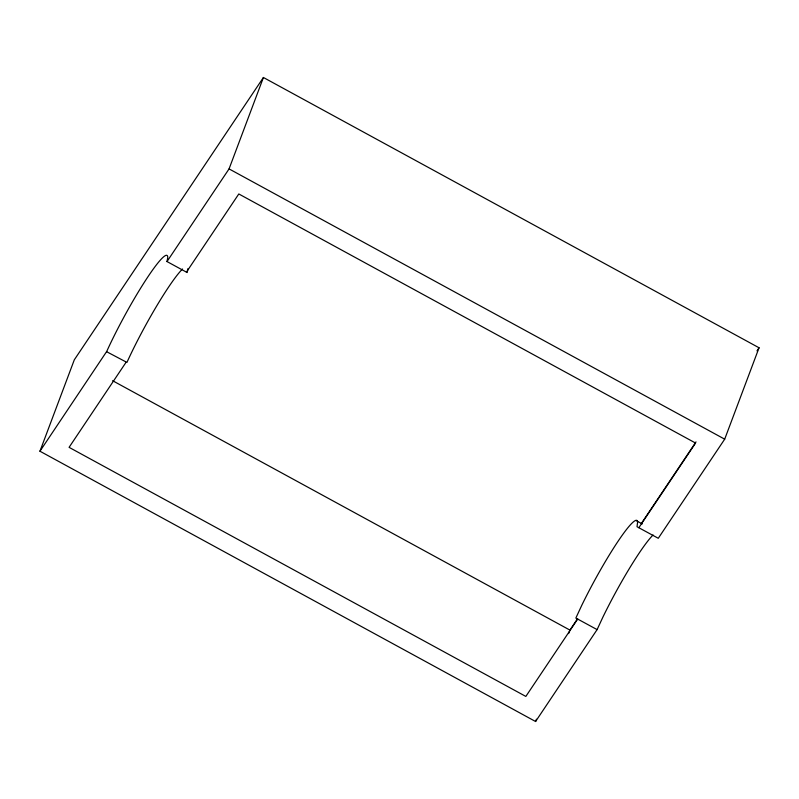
<?xml version="1.0" encoding="UTF-8"?>
<svg xmlns="http://www.w3.org/2000/svg" width="799" height="799" viewBox="0 0 799 799"><rect width="100%" height="100%" fill="white"/><g stroke="black" fill="none" stroke-linecap="round" stroke-linejoin="round"><path stroke-width="1.2" d="M187.945 268.614L187.196 272.559L167.001 261.553L167.75 257.598A73.188 8.29 -61.4 0 0 145.768 280.069A73.188 8.29 -61.4 0 0 106.736 351.41L39.95 451.225L535.58 721.507L597.103 629.612L603.035 616.828A74.087 8.499 -61.5 0 1 653.073 534.99M39.95 451.225L74.307 359.82L263.42 77.493L759.05 347.775L724.693 439.18L658.276 538.286L637.033 526.741L637.612 521.937A74.087 8.499 -61.5 0 0 581.782 605.282L575.849 618.066L597.103 629.612M167.001 261.553L229.063 168.899L263.42 77.493M535.58 721.507L536.449 719.19M568.628 633.577L569.937 630.101L577.557 618.726M126.052 362.297L69.084 447.34L525.842 696.428L577.677 619.045M186.437 272.149L238.801 193.967L695.559 443.055L638.86 527.71M641.287 523.585L696.009 441.887M756.973 350.881L759.05 347.775M635.894 520.469L642.266 523.934M229.063 168.899L724.693 439.18M106.617 351.7L126.931 362.416A73.188 8.29 -61.4 0 1 182.532 268.993M112.599 380.704L569.937 630.101"/></g></svg>
